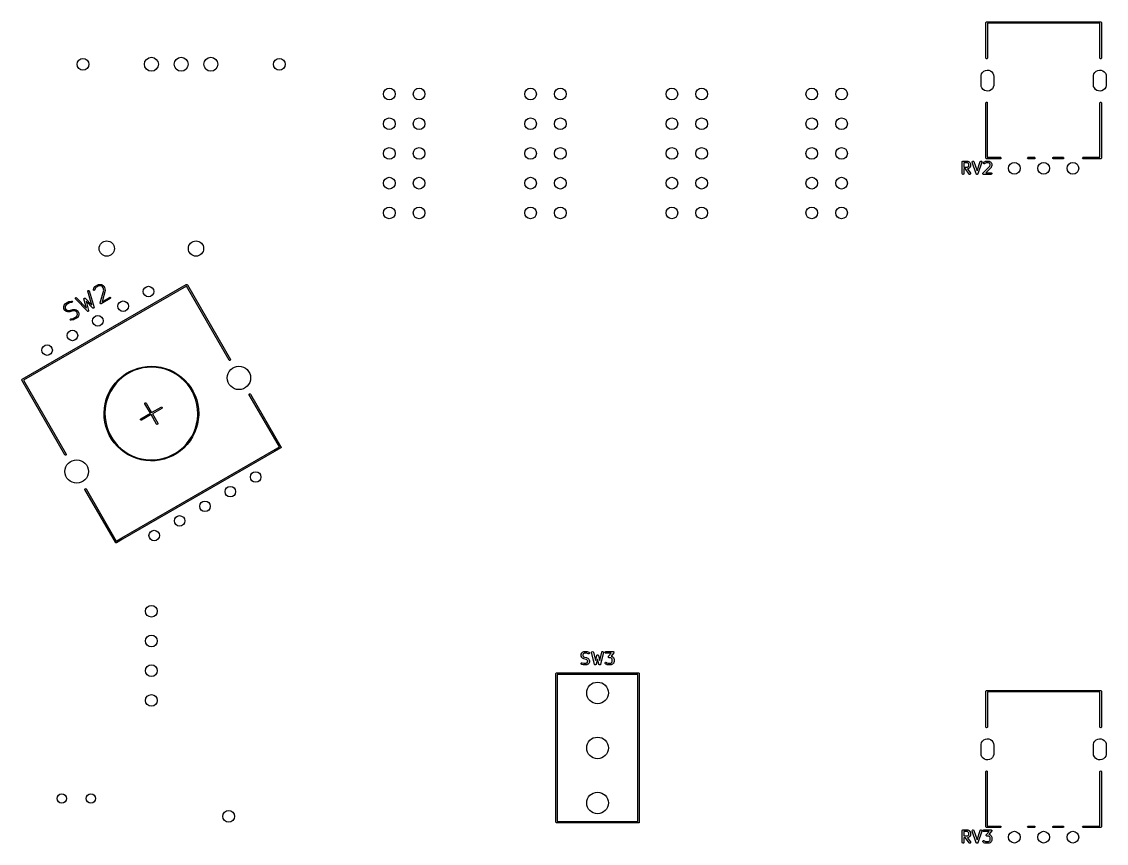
# Model space of a CAD drawing. Extents: x 66 to 230, y -131 to -61.
# Drawn here: x 137.5 to 230.1, y -131.3 to -61.1 of the extents above; entities that cross this region are included whole.
import ezdxf

# ---------------------------------------------------------------- set-up
doc = ezdxf.new("R2010")
doc.units = 0
doc.layers.add('BLACK', color=7, linetype='CONTINUOUS')

msp = doc.modelspace()

# ---------------------------------------------------------------- linework, layer by layer
at = {"layer": 'BLACK', "linetype": 'CONTINUOUS'}
for p, q in [((219.878, -61.1476), (219.92, -61.13)), ((219.92, -61.13), (229.66, -61.13)), ((229.66, -61.13), (229.702, -61.1476)), ((219.86, -61.19), (219.878, -61.1476)), ((219.86, -64.25), (219.86, -61.19)), ((229.6, -61.25), (219.98, -61.25)), ((219.98, -61.25), (219.98, -64.25)), ((229.6, -64.25), (229.6, -61.25)), ((229.702, -61.1476), (229.72, -61.19)), ((229.72, -61.19), (229.72, -64.25)), ((219.878, -64.2924), (219.86, -64.25)), ((219.92, -64.31), (219.878, -64.2924)), ((219.962, -64.2924), (219.92, -64.31)), ((219.98, -64.25), (219.962, -64.2924)), ((229.618, -64.2924), (229.6, -64.25)), ((229.66, -64.31), (229.618, -64.2924)), ((229.702, -64.2924), (229.66, -64.31)), ((229.72, -64.25), (229.702, -64.2924)), ((219.44, -65.81), (219.446, -65.7297)), ((219.446, -65.7297), (219.488, -65.5863)), ((219.488, -65.5863), (219.566, -65.4594)), ((219.566, -65.4594), (219.676, -65.3584)), ((219.676, -65.3584), (219.809, -65.2906)), ((219.809, -65.2906), (219.955, -65.2611)), ((219.955, -65.2611), (220.104, -65.272)), ((220.104, -65.272), (220.245, -65.3226)), ((220.245, -65.3226), (220.367, -65.4091)), ((220.367, -65.4091), (220.46, -65.5251)), ((220.46, -65.5251), (220.52, -65.6621)), ((220.52, -65.6621), (220.54, -65.81)), ((229.04, -65.81), (229.046, -65.7297)), ((229.046, -65.7297), (229.088, -65.5863)), ((229.088, -65.5863), (229.166, -65.4594)), ((229.166, -65.4594), (229.276, -65.3584)), ((229.276, -65.3584), (229.409, -65.2906)), ((229.409, -65.2906), (229.555, -65.2611)), ((229.555, -65.2611), (229.704, -65.272)), ((229.704, -65.272), (229.845, -65.3226)), ((229.845, -65.3226), (229.967, -65.4091)), ((229.967, -65.4091), (230.06, -65.5251)), ((230.06, -65.5251), (230.12, -65.6621)), ((230.12, -65.6621), (230.14, -65.81)), ((219.44, -66.51), (219.44, -65.81)), ((219.46, -66.6579), (219.44, -66.51)), ((219.52, -66.7949), (219.46, -66.6579)), ((220.534, -66.5903), (220.492, -66.7337)), ((220.54, -66.51), (220.534, -66.5903)), ((220.54, -65.81), (220.54, -66.51)), ((229.04, -66.51), (229.04, -65.81)), ((229.06, -66.6579), (229.04, -66.51)), ((229.12, -66.7949), (229.06, -66.6579)), ((230.134, -66.5903), (230.092, -66.7337)), ((230.14, -66.51), (230.134, -66.5903)), ((230.14, -65.81), (230.14, -66.51)), ((219.613, -66.9109), (219.52, -66.7949)), ((219.735, -66.9974), (219.613, -66.9109)), ((219.876, -67.048), (219.735, -66.9974)), ((220.025, -67.0589), (219.876, -67.048)), ((220.171, -67.0294), (220.025, -67.0589)), ((220.304, -66.9616), (220.171, -67.0294)), ((220.414, -66.8606), (220.304, -66.9616)), ((220.492, -66.7337), (220.414, -66.8606)), ((229.213, -66.9109), (229.12, -66.7949)), ((229.335, -66.9974), (229.213, -66.9109)), ((229.476, -67.048), (229.335, -66.9974)), ((229.625, -67.0589), (229.476, -67.048)), ((229.771, -67.0294), (229.625, -67.0589)), ((229.904, -66.9616), (229.771, -67.0294)), ((230.014, -66.8606), (229.904, -66.9616)), ((230.092, -66.7337), (230.014, -66.8606)), ((219.85, -68.06), (219.868, -68.0176)), ((219.85, -72.78), (219.85, -68.06)), ((219.868, -68.0176), (219.91, -68)), ((219.91, -68), (219.952, -68.0176)), ((219.952, -68.0176), (219.97, -68.06)), ((219.97, -68.06), (219.97, -72.72)), ((229.6, -68.06), (229.618, -68.0176)), ((229.6, -72.72), (229.6, -68.06)), ((229.618, -68.0176), (229.66, -68)), ((229.66, -68), (229.702, -68.0176)), ((229.702, -68.0176), (229.72, -68.06)), ((229.72, -68.06), (229.72, -72.78)), ((217.833, -73.1124), (217.835, -73.1026)), ((217.833, -74.1124), (217.833, -73.1124)), ((217.834, -73.0994), (217.836, -73.0965)), ((217.835, -73.1026), (217.834, -73.0994)), ((217.836, -73.0965), (217.838, -73.0867)), ((217.838, -73.0867), (217.85, -73.0718)), ((217.85, -73.0718), (217.86, -73.0549)), ((217.86, -73.0549), (217.866, -73.0526)), ((217.866, -73.0526), (217.871, -73.0474)), ((217.871, -73.0474), (217.89, -73.044)), ((217.89, -73.044), (217.908, -73.0374)), ((217.908, -73.0374), (218.289, -73.0374)), ((218.289, -73.0374), (218.315, -73.0419)), ((218.315, -73.0419), (218.318, -73.0448)), ((218.318, -73.0448), (218.323, -73.0453)), ((218.323, -73.0453), (218.418, -73.0929)), ((218.418, -73.0929), (218.436, -73.1063)), ((218.436, -73.1063), (218.438, -73.107)), ((218.438, -73.107), (218.485, -73.1546)), ((218.485, -73.1546), (218.498, -73.173)), ((218.498, -73.173), (218.499, -73.1741)), ((218.499, -73.1741), (218.547, -73.2693)), ((218.691, -73.1103), (218.709, -73.0626)), ((218.694, -73.1361), (218.691, -73.1103)), ((219.028, -74.1361), (218.694, -73.1361)), ((218.709, -73.0626), (218.754, -73.0382)), ((218.754, -73.0382), (218.805, -73.0485)), ((218.805, -73.0485), (218.837, -73.0887)), ((218.837, -73.0887), (219.099, -73.8752)), ((219.099, -73.8752), (219.361, -73.0887)), ((219.503, -73.1361), (219.17, -74.1361)), ((219.361, -73.0887), (219.373, -73.0658)), ((219.373, -73.0658), (219.417, -73.0389)), ((219.417, -73.0389), (219.468, -73.0464)), ((219.468, -73.0464), (219.502, -73.0848)), ((219.502, -73.0848), (219.503, -73.1361)), ((219.643, -73.2011), (219.665, -73.1546)), ((219.665, -73.1546), (219.712, -73.107)), ((219.712, -73.107), (219.731, -73.0941)), ((219.731, -73.0941), (219.732, -73.0929)), ((219.732, -73.0929), (219.827, -73.0453)), ((219.827, -73.0453), (219.852, -73.0379)), ((219.868, -72.8224), (219.85, -72.78)), ((219.852, -73.0379), (219.856, -73.0389)), ((219.856, -73.0389), (219.861, -73.0374)), ((219.861, -73.0374), (220.099, -73.0374)), ((219.91, -72.84), (219.868, -72.8224)), ((219.915, -72.8379), (219.91, -72.84)), ((219.92, -72.84), (219.915, -72.8379)), ((221.1, -72.84), (219.92, -72.84)), ((219.97, -72.72), (221.1, -72.72)), ((220.099, -73.0374), (220.124, -73.0419)), ((220.124, -73.0419), (220.128, -73.0448)), ((220.128, -73.0448), (220.132, -73.0453)), ((220.132, -73.0453), (220.228, -73.0929)), ((220.228, -73.0929), (220.246, -73.1063)), ((220.246, -73.1063), (220.247, -73.107)), ((220.247, -73.107), (220.295, -73.1546)), ((220.295, -73.1546), (220.308, -73.173)), ((220.308, -73.173), (220.309, -73.1741)), ((220.309, -73.1741), (220.356, -73.2693)), ((221.1, -72.72), (221.142, -72.7376)), ((221.142, -72.8224), (221.1, -72.84)), ((221.142, -72.7376), (221.16, -72.78)), ((221.16, -72.78), (221.142, -72.8224)), ((223.41, -72.78), (223.428, -72.7376)), ((223.428, -72.8224), (223.41, -72.78)), ((223.428, -72.7376), (223.47, -72.72)), ((223.47, -72.84), (223.428, -72.8224)), ((223.47, -72.72), (224, -72.72)), ((224, -72.84), (223.47, -72.84)), ((224, -72.72), (224.042, -72.7376)), ((224.042, -72.8224), (224, -72.84)), ((224.042, -72.7376), (224.06, -72.78)), ((224.06, -72.78), (224.042, -72.8224)), ((225.56, -72.78), (225.578, -72.7376)), ((225.578, -72.8224), (225.56, -72.78)), ((225.578, -72.7376), (225.62, -72.72)), ((225.62, -72.84), (225.578, -72.8224)), ((225.62, -72.72), (226.45, -72.72)), ((226.45, -72.84), (225.62, -72.84)), ((226.45, -72.72), (226.492, -72.7376)), ((226.492, -72.8224), (226.45, -72.84)), ((226.492, -72.7376), (226.51, -72.78)), ((226.51, -72.78), (226.492, -72.8224)), ((228.11, -72.78), (228.128, -72.7376)), ((228.128, -72.8224), (228.11, -72.78)), ((228.128, -72.7376), (228.17, -72.72)), ((228.17, -72.84), (228.128, -72.8224)), ((228.17, -72.72), (229.6, -72.72)), ((229.66, -72.84), (228.17, -72.84)), ((229.702, -72.8224), (229.66, -72.84)), ((229.72, -72.78), (229.702, -72.8224)), ((217.983, -73.1874), (217.983, -73.5612)), ((218.272, -73.1874), (217.983, -73.1874)), ((217.983, -73.5612), (218.272, -73.5612)), ((218.107, -73.7112), (217.983, -73.7112)), ((217.983, -73.7112), (217.983, -74.1124)), ((218.418, -74.1554), (218.107, -73.7112)), ((218.34, -73.2216), (218.272, -73.1874)), ((218.272, -73.5612), (218.34, -73.5269)), ((218.293, -73.7097), (218.29, -73.7108)), ((218.29, -73.7108), (218.541, -74.0694)), ((218.298, -73.7107), (218.293, -73.7097)), ((218.323, -73.7033), (218.298, -73.7107)), ((218.418, -73.6557), (218.323, -73.7033)), ((218.371, -73.252), (218.34, -73.2216)), ((218.34, -73.5269), (218.371, -73.4965)), ((218.405, -73.3206), (218.371, -73.252)), ((218.371, -73.4965), (218.405, -73.428)), ((218.405, -73.428), (218.405, -73.3206)), ((218.419, -73.6545), (218.418, -73.6557)), ((218.438, -73.6416), (218.419, -73.6545)), ((218.485, -73.594), (218.438, -73.6416)), ((218.486, -73.5925), (218.485, -73.594)), ((218.499, -73.5745), (218.486, -73.5925)), ((218.547, -73.4793), (218.499, -73.5745)), ((218.541, -74.0694), (218.552, -74.093)), ((218.547, -73.2693), (218.554, -73.2943)), ((218.55, -73.4714), (218.547, -73.4748)), ((218.547, -73.4748), (218.547, -73.4793)), ((218.552, -74.093), (218.548, -74.1441)), ((218.555, -73.4457), (218.55, -73.4714)), ((218.554, -73.2943), (218.553, -73.2986)), ((218.553, -73.2986), (218.555, -73.3029)), ((218.555, -73.3029), (218.555, -73.4457)), ((219.596, -74.0994), (219.608, -74.0798)), ((219.597, -74.1027), (219.596, -74.0994)), ((219.608, -74.0798), (219.617, -74.0593)), ((219.617, -74.0593), (220.176, -73.5004)), ((219.656, -73.2506), (219.643, -73.2011)), ((219.698, -73.2801), (219.656, -73.2506)), ((219.75, -73.2756), (219.698, -73.2801)), ((219.771, -73.2607), (219.75, -73.2756)), ((219.81, -73.2216), (219.771, -73.2607)), ((219.878, -73.1874), (219.81, -73.2216)), ((220.295, -73.594), (219.851, -74.0374)), ((219.851, -74.0374), (220.289, -74.0374)), ((220.081, -73.1874), (219.878, -73.1874)), ((220.15, -73.2216), (220.081, -73.1874)), ((220.18, -73.252), (220.15, -73.2216)), ((220.176, -73.5004), (220.214, -73.3859)), ((220.214, -73.3206), (220.18, -73.252)), ((220.214, -73.3859), (220.214, -73.3206)), ((220.289, -74.0374), (220.315, -74.0419)), ((220.297, -73.5899), (220.295, -73.594)), ((220.3, -73.5876), (220.297, -73.5899)), ((220.313, -73.5647), (220.3, -73.5876)), ((220.36, -73.4218), (220.313, -73.5647)), ((220.315, -74.0419), (220.354, -74.0749)), ((220.354, -74.0749), (220.363, -74.1254)), ((220.356, -73.2693), (220.364, -73.2943)), ((220.364, -73.3981), (220.36, -73.4202)), ((220.36, -73.4202), (220.36, -73.4218)), ((220.364, -73.2943), (220.363, -73.2986)), ((220.363, -73.2986), (220.364, -73.3029)), ((220.364, -73.3029), (220.364, -73.3981)), ((217.851, -74.1606), (217.833, -74.1124)), ((217.895, -74.1862), (217.851, -74.1606)), ((217.946, -74.1773), (217.895, -74.1862)), ((217.979, -74.138), (217.946, -74.1773)), ((217.983, -74.1124), (217.979, -74.138)), ((218.46, -74.1848), (218.418, -74.1554)), ((218.511, -74.1804), (218.46, -74.1848)), ((218.548, -74.1441), (218.511, -74.1804)), ((219.029, -74.1378), (219.028, -74.1361)), ((219.029, -74.1399), (219.029, -74.1378)), ((219.045, -74.1577), (219.029, -74.1399)), ((219.06, -74.1763), (219.045, -74.1577)), ((219.062, -74.1767), (219.06, -74.1763)), ((219.063, -74.1783), (219.062, -74.1767)), ((219.087, -74.1818), (219.063, -74.1783)), ((219.11, -74.1866), (219.087, -74.1818)), ((219.112, -74.1855), (219.11, -74.1866)), ((219.114, -74.1859), (219.112, -74.1855)), ((219.134, -74.1734), (219.114, -74.1859)), ((219.155, -74.1621), (219.134, -74.1734)), ((219.156, -74.1601), (219.155, -74.1621)), ((219.158, -74.159), (219.156, -74.1601)), ((219.17, -74.1361), (219.158, -74.159)), ((219.596, -74.1058), (219.597, -74.1027)), ((219.601, -74.1276), (219.596, -74.1058)), ((219.605, -74.1499), (219.601, -74.1276)), ((219.608, -74.1521), (219.605, -74.1499)), ((219.609, -74.1554), (219.608, -74.1521)), ((219.627, -74.1683), (219.609, -74.1554)), ((219.645, -74.1829), (219.627, -74.1683)), ((219.649, -74.1837), (219.645, -74.1829)), ((219.651, -74.1848), (219.649, -74.1837)), ((219.654, -74.1845), (219.651, -74.1848)), ((219.67, -74.1874), (219.654, -74.1845)), ((220.289, -74.1874), (219.67, -74.1874)), ((220.337, -74.1698), (220.289, -74.1874)), ((220.363, -74.1254), (220.337, -74.1698)), ((137.543, -91.6818), (151.573, -83.5818)), ((151.582, -83.7235), (137.662, -91.76)), ((143.159, -84.1693), (143.163, -84.1237)), ((143.509, -85.3452), (143.159, -84.1693)), ((143.163, -84.1237), (143.199, -84.0947)), ((143.199, -84.0947), (143.245, -84.0994)), ((143.245, -84.0994), (143.274, -84.135)), ((143.274, -84.135), (143.692, -85.5388)), ((143.638, -84.0167), (143.662, -83.924)), ((143.644, -84.0622), (143.638, -84.0167)), ((143.68, -84.0902), (143.644, -84.0622)), ((143.662, -83.924), (143.668, -83.9162)), ((143.668, -83.9162), (143.67, -83.9065)), ((143.67, -83.9065), (143.754, -83.7798)), ((143.725, -84.0842), (143.68, -84.0902)), ((143.753, -84.0478), (143.725, -84.0842)), ((143.776, -83.9645), (143.753, -84.0478)), ((143.754, -83.7798), (143.765, -83.772)), ((143.765, -83.772), (143.774, -83.7609)), ((143.774, -83.7609), (144.068, -83.5913)), ((143.846, -83.8578), (143.776, -83.9645)), ((144.115, -83.7023), (143.846, -83.8578)), ((144.068, -83.5913), (144.082, -83.5895)), ((144.082, -83.5895), (144.094, -83.5834)), ((144.094, -83.5834), (144.246, -83.5743)), ((144.243, -83.6946), (144.115, -83.7023)), ((144.223, -85.1672), (144.518, -84.0685)), ((144.317, -83.7144), (144.243, -83.6946)), ((144.246, -83.5743), (144.255, -83.5775)), ((144.255, -83.5775), (144.265, -83.5762)), ((144.265, -83.5762), (144.357, -83.6011)), ((144.424, -83.7849), (144.317, -83.7144)), ((144.357, -83.6011), (144.365, -83.6071)), ((144.365, -83.6071), (144.375, -83.6089)), ((144.375, -83.6089), (144.502, -83.6925)), ((144.637, -84.0859), (144.377, -85.0583)), ((144.48, -83.8817), (144.424, -83.7849)), ((144.518, -84.0685), (144.48, -83.8817)), ((144.502, -83.6925), (144.509, -83.7041)), ((144.509, -83.7041), (144.52, -83.7126)), ((144.52, -83.7126), (144.588, -83.8301)), ((144.588, -83.8301), (144.59, -83.8399)), ((144.59, -83.8399), (144.595, -83.8481)), ((144.595, -83.8481), (144.638, -84.0583)), ((144.638, -84.0583), (144.636, -84.0721)), ((144.636, -84.0721), (144.637, -84.0859)), ((151.573, -83.5818), (151.621, -83.5755)), ((151.573, -83.5818), (151.573, -83.5818)), ((155.232, -90.0468), (151.582, -83.7235)), ((151.621, -83.5755), (151.66, -83.605)), ((151.66, -83.605), (155.342, -89.9833)), ((141.247, -85.2199), (141.541, -85.0502)), ((141.592, -85.159), (141.319, -85.3167)), ((141.541, -85.0502), (141.551, -85.0489)), ((141.551, -85.0489), (141.559, -85.0434)), ((141.559, -85.0434), (141.769, -85.0004)), ((141.793, -85.118), (141.592, -85.159)), ((141.769, -85.0004), (141.814, -85.0091)), ((141.831, -85.0922), (141.793, -85.118)), ((141.814, -85.0091), (141.84, -85.0471)), ((141.84, -85.0471), (141.831, -85.0922)), ((142.099, -84.7612), (142.117, -84.7193)), ((142.115, -84.8041), (142.099, -84.7612)), ((143.121, -85.8686), (142.115, -84.8041)), ((142.117, -84.7193), (142.16, -84.7029)), ((142.16, -84.7029), (142.202, -84.7217)), ((142.202, -84.7217), (143.045, -85.6133)), ((142.831, -84.8101), (142.837, -84.7957)), ((142.834, -84.8176), (142.831, -84.8101)), ((142.833, -84.8257), (142.834, -84.8176)), ((143.045, -85.6133), (142.833, -84.8257)), ((142.837, -84.7957), (142.839, -84.7802)), ((142.839, -84.7802), (142.845, -84.7752)), ((142.845, -84.7752), (142.849, -84.7677)), ((142.849, -84.7677), (142.863, -84.7617)), ((142.863, -84.7617), (142.875, -84.7522)), ((142.875, -84.7522), (142.883, -84.7533)), ((142.883, -84.7533), (142.891, -84.7501)), ((142.891, -84.7501), (142.905, -84.7561)), ((142.905, -84.7561), (142.921, -84.7581)), ((142.921, -84.7581), (142.926, -84.7646)), ((142.926, -84.7646), (142.933, -84.7678)), ((142.933, -84.7678), (143.509, -85.3452)), ((143.592, -85.5983), (143.007, -85.0118)), ((143.007, -85.0118), (143.223, -85.8117)), ((144.226, -85.1899), (144.223, -85.1672)), ((144.229, -85.2127), (144.226, -85.1899)), ((144.241, -85.2218), (144.229, -85.2127)), ((145.075, -84.7936), (144.311, -85.2347)), ((144.377, -85.0583), (145.015, -84.6897)), ((145.015, -84.6897), (145.061, -84.6837)), ((145.061, -84.6837), (145.097, -84.7116)), ((145.103, -84.7572), (145.075, -84.7936)), ((145.097, -84.7116), (145.103, -84.7572)), ((141.109, -85.4947), (141.112, -85.4854)), ((141.118, -85.6462), (141.109, -85.4947)), ((141.111, -85.4756), (141.135, -85.3829)), ((141.112, -85.4854), (141.111, -85.4756)), ((141.124, -85.6588), (141.118, -85.6462)), ((141.126, -85.6726), (141.124, -85.6588)), ((141.194, -85.7901), (141.126, -85.6726)), ((141.135, -85.3829), (141.141, -85.3751)), ((141.141, -85.3751), (141.143, -85.3654)), ((141.143, -85.3654), (141.227, -85.2388)), ((141.205, -85.7986), (141.194, -85.7901)), ((141.212, -85.8102), (141.205, -85.7986)), ((141.339, -85.8938), (141.212, -85.8102)), ((141.227, -85.2388), (141.238, -85.231)), ((141.249, -85.4234), (141.229, -85.4973)), ((141.229, -85.4973), (141.237, -85.6249)), ((141.237, -85.6249), (141.29, -85.7179)), ((141.238, -85.231), (141.247, -85.2199)), ((141.319, -85.3167), (141.249, -85.4234)), ((141.29, -85.7179), (141.397, -85.7883)), ((141.349, -85.8957), (141.339, -85.8938)), ((141.357, -85.9017), (141.349, -85.8957)), ((141.449, -85.9265), (141.357, -85.9017)), ((141.397, -85.7883), (141.471, -85.8081)), ((141.459, -85.9253), (141.449, -85.9265)), ((141.468, -85.9285), (141.459, -85.9253)), ((141.62, -85.9194), (141.468, -85.9285)), ((141.471, -85.8081), (141.606, -85.8)), ((141.606, -85.8), (141.869, -85.7249)), ((141.626, -85.9164), (141.62, -85.9194)), ((141.633, -85.9172), (141.626, -85.9164)), ((141.895, -85.842), (141.633, -85.9172)), ((141.869, -85.7249), (141.876, -85.7256)), ((141.876, -85.7256), (141.882, -85.7227)), ((141.882, -85.7227), (142.033, -85.7136)), ((142.031, -85.8339), (141.895, -85.842)), ((142.104, -85.8537), (142.031, -85.8339)), ((142.033, -85.7136), (142.042, -85.7168)), ((142.042, -85.7168), (142.052, -85.7155)), ((142.052, -85.7155), (142.145, -85.7403)), ((142.211, -85.9242), (142.104, -85.8537)), ((142.145, -85.7403), (142.153, -85.7463)), ((142.153, -85.7463), (142.162, -85.7482)), ((142.162, -85.7482), (142.289, -85.8318)), ((142.265, -86.0172), (142.211, -85.9242)), ((142.273, -86.1448), (142.265, -86.0172)), ((142.289, -85.8318), (142.297, -85.8434)), ((142.297, -85.8434), (142.308, -85.8519)), ((142.308, -85.8519), (142.376, -85.9694)), ((142.376, -85.9694), (142.378, -85.9833)), ((142.378, -85.9833), (142.384, -85.9958)), ((142.384, -85.9958), (142.393, -86.1473)), ((143.129, -85.8722), (143.121, -85.8686)), ((143.135, -85.8793), (143.129, -85.8722)), ((143.15, -85.8813), (143.135, -85.8793)), ((143.163, -85.8873), (143.15, -85.8813)), ((143.172, -85.8841), (143.163, -85.8873)), ((143.18, -85.8853), (143.172, -85.8841)), ((143.192, -85.8762), (143.18, -85.8853)), ((143.206, -85.8709), (143.192, -85.8762)), ((143.21, -85.8628), (143.206, -85.8709)), ((143.217, -85.8573), (143.21, -85.8628)), ((143.219, -85.8426), (143.217, -85.8573)), ((143.225, -85.829), (143.219, -85.8426)), ((143.223, -85.8117), (143.222, -85.8206)), ((143.222, -85.8206), (143.225, -85.829)), ((143.601, -85.6017), (143.592, -85.5983)), ((143.606, -85.6087), (143.601, -85.6017)), ((143.621, -85.6102), (143.606, -85.6087)), ((143.635, -85.6159), (143.621, -85.6102)), ((143.643, -85.6125), (143.635, -85.6159)), ((143.652, -85.6134), (143.643, -85.6125)), ((143.664, -85.6041), (143.652, -85.6134)), ((143.677, -85.5984), (143.664, -85.6041)), ((143.681, -85.5901), (143.677, -85.5984)), ((143.688, -85.5844), (143.681, -85.5901)), ((143.689, -85.5697), (143.688, -85.5844)), ((143.695, -85.556), (143.689, -85.5697)), ((143.692, -85.5388), (143.692, -85.5477)), ((143.692, -85.5477), (143.695, -85.556)), ((144.266, -85.2407), (144.241, -85.2218)), ((144.289, -85.2377), (144.266, -85.2407)), ((144.311, -85.2347), (144.289, -85.2377)), ((141.662, -86.5949), (141.67, -86.5498)), ((141.687, -86.6329), (141.662, -86.5949)), ((141.67, -86.5498), (141.708, -86.5241)), ((141.733, -86.6416), (141.687, -86.6329)), ((141.708, -86.5241), (141.909, -86.483)), ((141.943, -86.5986), (141.733, -86.6416)), ((141.909, -86.483), (142.182, -86.3253)), ((141.951, -86.5931), (141.943, -86.5986)), ((141.961, -86.5918), (141.951, -86.5931)), ((142.255, -86.4222), (141.961, -86.5918)), ((142.182, -86.3253), (142.253, -86.2186)), ((142.253, -86.2186), (142.273, -86.1448)), ((142.263, -86.4111), (142.255, -86.4222)), ((142.275, -86.4033), (142.263, -86.4111)), ((142.358, -86.2766), (142.275, -86.4033)), ((142.36, -86.2669), (142.358, -86.2766)), ((142.366, -86.2591), (142.36, -86.2669)), ((142.391, -86.1664), (142.366, -86.2591)), ((142.393, -86.1473), (142.39, -86.1566)), ((142.39, -86.1566), (142.391, -86.1664)), ((147.077, -90.8692), (147.449, -90.7394)), ((147.449, -90.7394), (147.833, -90.6466)), ((147.847, -90.7205), (147.471, -90.8115)), ((147.833, -90.6466), (148.224, -90.5916)), ((148.231, -90.6665), (147.847, -90.7205)), ((148.224, -90.5916), (148.618, -90.5751)), ((148.618, -90.6503), (148.231, -90.6665)), ((148.618, -90.5751), (149.012, -90.5971)), ((149.004, -90.6719), (148.618, -90.6503)), ((149.387, -90.7312), (149.004, -90.6719)), ((149.012, -90.5971), (149.402, -90.6575)), ((149.762, -90.8275), (149.387, -90.7312)), ((149.402, -90.6575), (149.785, -90.7557)), ((149.785, -90.7557), (150.156, -90.8907)), ((155.271, -90.0764), (155.232, -90.0468)), ((155.319, -90.0701), (155.271, -90.0764)), ((155.349, -90.0315), (155.319, -90.0701)), ((155.342, -89.9833), (155.349, -90.0315)), ((137.514, -91.7204), (137.543, -91.6818)), ((145.763, -91.7285), (146.059, -91.4665)), ((146.106, -91.5251), (145.816, -91.7823)), ((146.059, -91.4665), (146.378, -91.2345)), ((146.419, -91.2974), (146.106, -91.5251)), ((146.378, -91.2345), (146.718, -91.0347)), ((146.753, -91.1014), (146.419, -91.2974)), ((146.718, -91.0347), (147.077, -90.8692)), ((147.105, -90.9389), (146.753, -91.1014)), ((147.471, -90.8115), (147.105, -90.9389)), ((150.126, -90.96), (149.762, -90.8275)), ((150.476, -91.1274), (150.126, -90.96)), ((150.156, -90.8907), (150.512, -91.0612)), ((150.807, -91.3281), (150.476, -91.1274)), ((150.512, -91.0612), (150.849, -91.2657)), ((151.117, -91.5601), (150.807, -91.3281)), ((150.849, -91.2657), (151.165, -91.5021)), ((151.403, -91.8213), (151.117, -91.5601)), ((151.165, -91.5021), (151.457, -91.7683)), ((137.52, -91.7685), (137.514, -91.7204)), ((141.203, -98.1468), (137.52, -91.7685)), ((137.662, -91.76), (141.313, -98.0833)), ((145.05, -92.6687), (145.257, -92.3325)), ((145.319, -92.375), (145.116, -92.705)), ((145.257, -92.3325), (145.495, -92.0181)), ((145.553, -92.0665), (145.319, -92.375)), ((145.495, -92.0181), (145.763, -91.7285)), ((145.816, -91.7823), (145.553, -92.0665)), ((151.662, -92.1091), (151.403, -91.8213)), ((151.457, -91.7683), (151.721, -92.0616)), ((151.892, -92.4209), (151.662, -92.1091)), ((151.721, -92.0616), (151.955, -92.3793)), ((152.091, -92.7536), (151.892, -92.4209)), ((151.955, -92.3793), (152.157, -92.7183)), ((144.638, -93.775), (144.739, -93.3934)), ((144.811, -93.4162), (144.712, -93.7907)), ((144.739, -93.3934), (144.877, -93.0235)), ((144.946, -93.0531), (144.811, -93.4162)), ((144.877, -93.0235), (145.05, -92.6687)), ((145.116, -92.705), (144.946, -93.0531)), ((152.256, -93.1041), (152.091, -92.7536)), ((152.157, -92.7183), (152.325, -93.0755)), ((152.386, -93.4691), (152.256, -93.1041)), ((152.325, -93.0755), (152.458, -93.4473)), ((152.479, -93.8449), (152.386, -93.4691)), ((152.458, -93.4473), (152.553, -93.8303)), ((156.944, -92.9691), (156.972, -92.9327)), ((156.95, -93.0147), (156.944, -92.9691)), ((159.521, -97.4682), (156.95, -93.0147)), ((156.972, -92.9327), (157.017, -92.9267)), ((157.017, -92.9267), (157.054, -92.9547)), ((157.054, -92.9547), (159.653, -97.4559)), ((144.55, -94.5586), (144.575, -94.1647)), ((144.575, -94.1647), (144.638, -93.775)), ((144.65, -94.1731), (144.626, -94.5596)), ((144.712, -93.7907), (144.65, -94.1731)), ((148.029, -93.7325), (148.058, -93.694)), ((148.035, -93.7807), (148.029, -93.7325)), ((148.503, -94.5918), (148.035, -93.7807)), ((148.058, -93.694), (148.106, -93.6876)), ((148.106, -93.6876), (148.145, -93.7172)), ((148.145, -93.7172), (148.613, -94.5283)), ((148.613, -94.5283), (149.424, -94.06)), ((149.488, -94.17), (148.677, -94.6382)), ((149.424, -94.06), (149.472, -94.0537)), ((149.472, -94.0537), (149.511, -94.0832)), ((149.517, -94.1314), (149.488, -94.17)), ((149.511, -94.0832), (149.517, -94.1314)), ((152.536, -94.2281), (152.479, -93.8449)), ((152.555, -94.615), (152.536, -94.2281)), ((152.553, -93.8303), (152.611, -94.2208)), ((152.611, -94.2208), (152.63, -94.615)), ((144.55, -94.5596), (144.55, -94.5586)), ((144.564, -94.9531), (144.55, -94.5596)), ((144.616, -95.3443), (144.564, -94.9531)), ((144.707, -95.7286), (144.616, -95.3443)), ((144.626, -94.5596), (144.639, -94.9468)), ((144.639, -94.9468), (144.69, -95.3307)), ((144.69, -95.3307), (144.779, -95.7078)), ((147.663, -95.0986), (147.692, -95.06)), ((147.669, -95.1467), (147.663, -95.0986)), ((147.708, -95.1763), (147.669, -95.1467)), ((147.692, -95.06), (148.503, -94.5918)), ((147.756, -95.17), (147.708, -95.1763)), ((148.567, -94.7017), (147.756, -95.17)), ((149.035, -95.5128), (148.567, -94.7017)), ((148.677, -94.6382), (149.145, -95.4493)), ((152.456, -95.4934), (152.524, -95.1119)), ((152.524, -95.1119), (152.553, -94.7257)), ((152.598, -95.1213), (152.53, -95.5101)), ((152.553, -94.7257), (152.555, -94.615)), ((152.628, -94.7278), (152.598, -95.1213)), ((152.63, -94.615), (152.628, -94.7278)), ((144.834, -96.1022), (144.707, -95.7286)), ((144.779, -95.7078), (144.904, -96.0745)), ((144.997, -96.4617), (144.834, -96.1022)), ((144.904, -96.0745), (145.064, -96.4273)), ((149.074, -95.5424), (149.035, -95.5128)), ((149.122, -95.536), (149.074, -95.5424)), ((149.151, -95.4975), (149.122, -95.536)), ((149.145, -95.4493), (149.151, -95.4975)), ((152.037, -96.5734), (152.212, -96.2276)), ((152.281, -96.2582), (152.103, -96.6105)), ((152.212, -96.2276), (152.352, -95.8665)), ((152.423, -95.8902), (152.281, -96.2582)), ((152.352, -95.8665), (152.456, -95.4934)), ((152.53, -95.5101), (152.423, -95.8902)), ((145.194, -96.8035), (144.997, -96.4617)), ((145.064, -96.4273), (145.257, -96.7628)), ((145.424, -97.1244), (145.194, -96.8035)), ((145.257, -96.7628), (145.483, -97.0777)), ((145.684, -97.4214), (145.424, -97.1244)), ((145.483, -97.0777), (145.738, -97.3692)), ((151.324, -97.4862), (151.591, -97.2057)), ((151.648, -97.2548), (151.376, -97.5407)), ((151.591, -97.2057), (151.83, -96.9004)), ((151.891, -96.9438), (151.648, -97.2548)), ((151.83, -96.9004), (152.037, -96.5734)), ((152.103, -96.6105), (151.891, -96.9438)), ((141.241, -98.1764), (141.203, -98.1468)), ((141.289, -98.1701), (141.241, -98.1764)), ((141.319, -98.1315), (141.289, -98.1701)), ((141.313, -98.0833), (141.319, -98.1315)), ((145.972, -97.6916), (145.684, -97.4214)), ((145.738, -97.3692), (146.02, -97.6343)), ((146.284, -97.9324), (145.972, -97.6916)), ((146.02, -97.6343), (146.327, -97.8707)), ((146.063, -105.238), (159.053, -97.7382)), ((159.117, -97.8482), (146.127, -105.348)), ((146.619, -98.1416), (146.284, -97.9324)), ((146.327, -97.8707), (146.656, -98.0759)), ((146.973, -98.3171), (146.619, -98.1416)), ((146.656, -98.0759), (147.003, -98.2482)), ((150.024, -98.3115), (150.378, -98.1539)), ((150.378, -98.1539), (150.714, -97.9626)), ((150.755, -98.0261), (150.412, -98.221)), ((150.714, -97.9626), (151.031, -97.7393)), ((151.077, -97.7986), (150.755, -98.0261)), ((151.031, -97.7393), (151.324, -97.4862)), ((151.376, -97.5407), (151.077, -97.7986)), ((159.053, -97.7382), (159.521, -97.4682)), ((159.637, -97.5482), (159.117, -97.8482)), ((159.666, -97.5096), (159.637, -97.5482)), ((159.653, -97.4559), (159.66, -97.4615)), ((159.66, -97.4615), (159.666, -97.5096)), ((147.342, -98.4573), (146.973, -98.3171)), ((147.003, -98.2482), (147.365, -98.3857)), ((147.722, -98.5608), (147.342, -98.4573)), ((147.365, -98.3857), (147.739, -98.4873)), ((148.112, -98.6266), (147.722, -98.5608)), ((147.739, -98.4873), (148.121, -98.5519)), ((148.505, -98.6541), (148.112, -98.6266)), ((148.121, -98.5519), (148.507, -98.5789)), ((148.9, -98.6431), (148.505, -98.6541)), ((148.507, -98.5789), (148.894, -98.5681)), ((148.894, -98.5681), (149.278, -98.5195)), ((149.292, -98.5936), (148.9, -98.6431)), ((149.278, -98.5195), (149.656, -98.4337)), ((149.676, -98.5062), (149.292, -98.5936)), ((149.656, -98.4337), (150.024, -98.3115)), ((150.051, -98.3816), (149.676, -98.5062)), ((150.412, -98.221), (150.051, -98.3816)), ((142.914, -101.069), (142.942, -101.033)), ((142.92, -101.115), (142.914, -101.069)), ((145.519, -105.616), (142.92, -101.115)), ((142.942, -101.033), (142.988, -101.027)), ((142.988, -101.027), (143.024, -101.055)), ((143.024, -101.055), (145.595, -105.508)), ((145.595, -105.508), (146.063, -105.238)), ((146.127, -105.348), (145.607, -105.648)), ((145.52, -105.625), (145.519, -105.616)), ((145.559, -105.655), (145.52, -105.625)), ((145.607, -105.648), (145.559, -105.655)), ((185.282, -115.213), (185.286, -115.187)), ((185.282, -115.308), (185.282, -115.213)), ((185.283, -115.312), (185.282, -115.308)), ((185.282, -115.317), (185.283, -115.312)), ((185.29, -115.342), (185.282, -115.317)), ((185.286, -115.187), (185.289, -115.184)), ((185.289, -115.184), (185.29, -115.179)), ((185.29, -115.179), (185.337, -115.084)), ((185.337, -115.437), (185.29, -115.342)), ((185.337, -115.084), (185.351, -115.066)), ((185.338, -115.438), (185.337, -115.437)), ((185.351, -115.456), (185.338, -115.438)), ((185.351, -115.065), (185.399, -115.017)), ((185.351, -115.066), (185.351, -115.065)), ((185.399, -115.504), (185.351, -115.456)), ((185.399, -115.017), (185.417, -115.004)), ((185.4, -115.505), (185.399, -115.504)), ((185.418, -115.518), (185.4, -115.505)), ((185.417, -115.004), (185.418, -115.003)), ((185.418, -115.003), (185.514, -114.955)), ((185.514, -115.566), (185.418, -115.518)), ((185.466, -115.162), (185.432, -115.231)), ((185.432, -115.231), (185.432, -115.29)), ((185.432, -115.29), (185.466, -115.359)), ((185.496, -115.132), (185.466, -115.162)), ((185.466, -115.359), (185.496, -115.389)), ((185.565, -115.097), (185.496, -115.132)), ((185.496, -115.389), (185.573, -115.428)), ((185.514, -114.955), (185.539, -114.948)), ((185.517, -115.566), (185.514, -115.566)), ((185.529, -115.571), (185.517, -115.566)), ((185.711, -115.617), (185.529, -115.571)), ((185.539, -114.948), (185.543, -114.949)), ((185.543, -114.949), (185.547, -114.947)), ((185.547, -114.947), (185.785, -114.947)), ((185.773, -115.097), (185.565, -115.097)), ((185.573, -115.428), (185.756, -115.473)), ((185.788, -115.655), (185.711, -115.617)), ((185.756, -115.473), (185.768, -115.479)), ((185.768, -115.479), (185.771, -115.479)), ((185.771, -115.479), (185.866, -115.527)), ((185.904, -115.141), (185.773, -115.097)), ((185.785, -114.947), (185.807, -114.951)), ((185.819, -115.686), (185.788, -115.655)), ((185.807, -114.951), (185.809, -114.951)), ((185.809, -114.951), (185.952, -114.999)), ((185.853, -115.754), (185.819, -115.686)), ((185.853, -115.814), (185.853, -115.754)), ((185.866, -115.527), (185.884, -115.54)), ((185.884, -115.54), (185.886, -115.541)), ((185.886, -115.541), (185.934, -115.588)), ((185.956, -115.14), (185.904, -115.141)), ((185.934, -115.588), (185.946, -115.607)), ((185.946, -115.607), (185.948, -115.608)), ((185.948, -115.608), (185.995, -115.703)), ((185.952, -114.999), (185.975, -115.011)), ((185.994, -115.106), (185.956, -115.14)), ((185.975, -115.011), (186.002, -115.055)), ((186.002, -115.055), (185.994, -115.106)), ((185.995, -115.703), (186.003, -115.728)), ((186.003, -115.728), (186.002, -115.732)), ((186.002, -115.732), (186.003, -115.737)), ((186.003, -115.737), (186.003, -115.832)), ((186.187, -115.014), (186.21, -114.968)), ((186.188, -115.04), (186.187, -115.014)), ((186.427, -116.04), (186.188, -115.04)), ((186.21, -114.968), (186.257, -114.948)), ((186.257, -114.948), (186.306, -114.962)), ((186.306, -114.962), (186.334, -115.005)), ((186.334, -115.005), (186.504, -115.716)), ((186.504, -115.716), (186.618, -115.289)), ((186.69, -115.599), (186.572, -116.042)), ((186.618, -115.289), (186.629, -115.265)), ((186.629, -115.265), (186.634, -115.261)), ((186.634, -115.261), (186.637, -115.255)), ((186.637, -115.255), (186.655, -115.247)), ((186.655, -115.247), (186.671, -115.236)), ((186.671, -115.236), (186.677, -115.236)), ((186.677, -115.236), (186.684, -115.233)), ((186.684, -115.233), (186.702, -115.238)), ((186.808, -116.042), (186.69, -115.599)), ((186.702, -115.238), (186.722, -115.24)), ((186.722, -115.24), (186.726, -115.245)), ((186.726, -115.245), (186.733, -115.247)), ((186.733, -115.247), (186.744, -115.263)), ((186.744, -115.263), (186.758, -115.276)), ((186.758, -115.276), (186.759, -115.283)), ((186.759, -115.283), (186.762, -115.289)), ((186.762, -115.289), (186.876, -115.716)), ((186.876, -115.716), (187.046, -115.005)), ((187.192, -115.04), (186.953, -116.04)), ((187.046, -115.005), (187.056, -114.981)), ((187.056, -114.981), (187.097, -114.951)), ((187.097, -114.951), (187.148, -114.954)), ((187.148, -114.954), (187.186, -114.989)), ((187.186, -114.989), (187.192, -115.04)), ((187.33, -115.009), (187.356, -114.965)), ((187.339, -115.06), (187.33, -115.009)), ((187.379, -115.093), (187.339, -115.06)), ((187.356, -114.965), (187.404, -114.947)), ((187.404, -115.097), (187.379, -115.093)), ((187.404, -114.947), (188.023, -114.947)), ((187.858, -115.097), (187.404, -115.097)), ((187.615, -115.402), (187.617, -115.396)), ((187.622, -115.421), (187.615, -115.402)), ((187.616, -115.39), (187.626, -115.373)), ((187.617, -115.396), (187.616, -115.39)), ((187.625, -115.441), (187.622, -115.421)), ((187.63, -115.445), (187.625, -115.441)), ((187.626, -115.373), (187.634, -115.354)), ((187.632, -115.45), (187.63, -115.445)), ((187.649, -115.461), (187.632, -115.45)), ((187.634, -115.354), (187.858, -115.097)), ((187.664, -115.474), (187.649, -115.461)), ((187.673, -115.475), (187.664, -115.474)), ((187.675, -115.477), (187.673, -115.475)), ((187.679, -115.476), (187.675, -115.477)), ((187.69, -115.478), (187.679, -115.476)), ((187.815, -115.478), (187.69, -115.478)), ((187.884, -115.513), (187.815, -115.478)), ((188.08, -115.072), (187.852, -115.332)), ((187.852, -115.332), (187.859, -115.333)), ((187.859, -115.333), (187.862, -115.336)), ((187.862, -115.336), (187.866, -115.336)), ((187.866, -115.336), (187.962, -115.384)), ((187.914, -115.543), (187.884, -115.513)), ((187.948, -115.612), (187.914, -115.543)), ((187.948, -115.814), (187.948, -115.612)), ((187.962, -115.384), (187.98, -115.397)), ((187.98, -115.397), (187.981, -115.398)), ((187.981, -115.398), (188.029, -115.446)), ((188.023, -114.947), (188.034, -114.949)), ((188.029, -115.446), (188.042, -115.464)), ((188.034, -114.949), (188.038, -114.949)), ((188.038, -114.949), (188.041, -114.95)), ((188.041, -114.95), (188.049, -114.952)), ((188.042, -115.464), (188.043, -115.465)), ((188.043, -115.465), (188.09, -115.56)), ((188.049, -114.952), (188.064, -114.965)), ((188.064, -114.965), (188.082, -114.975)), ((188.087, -115.053), (188.08, -115.072)), ((188.082, -114.975), (188.084, -114.981)), ((188.084, -114.981), (188.088, -114.985)), ((188.097, -115.035), (188.087, -115.053)), ((188.088, -114.985), (188.092, -115.005)), ((188.09, -115.56), (188.098, -115.585)), ((188.092, -115.005), (188.098, -115.024)), ((188.098, -115.024), (188.096, -115.03)), ((188.096, -115.03), (188.097, -115.035)), ((188.098, -115.585), (188.097, -115.59)), ((188.097, -115.59), (188.098, -115.594)), ((188.098, -115.594), (188.098, -115.832)), ((185.283, -115.99), (185.291, -115.939)), ((185.31, -116.034), (185.283, -115.99)), ((185.291, -115.939), (185.329, -115.905)), ((185.333, -116.046), (185.31, -116.034)), ((185.329, -115.905), (185.38, -115.904)), ((185.476, -116.094), (185.333, -116.046)), ((185.38, -115.904), (185.512, -115.947)), ((185.477, -116.093), (185.476, -116.094)), ((185.5, -116.097), (185.477, -116.093)), ((185.738, -116.097), (185.5, -116.097)), ((185.512, -115.947), (185.72, -115.947)), ((185.72, -115.947), (185.788, -115.913)), ((185.742, -116.096), (185.738, -116.097)), ((185.746, -116.097), (185.742, -116.096)), ((185.771, -116.089), (185.746, -116.097)), ((185.866, -116.042), (185.771, -116.089)), ((185.788, -115.913), (185.819, -115.883)), ((185.819, -115.883), (185.853, -115.814)), ((185.868, -116.041), (185.866, -116.042)), ((185.886, -116.028), (185.868, -116.041)), ((185.934, -115.98), (185.886, -116.028)), ((185.948, -115.961), (185.934, -115.979)), ((185.934, -115.979), (185.934, -115.98)), ((185.995, -115.865), (185.948, -115.961)), ((185.996, -115.861), (185.995, -115.865)), ((185.999, -115.858), (185.996, -115.861)), ((186.003, -115.832), (185.999, -115.858)), ((186.431, -116.046), (186.427, -116.04)), ((186.432, -116.054), (186.431, -116.046)), ((186.445, -116.067), (186.432, -116.054)), ((186.455, -116.083), (186.445, -116.067)), ((186.462, -116.085), (186.455, -116.083)), ((186.468, -116.09), (186.462, -116.085)), ((186.486, -116.092), (186.468, -116.09)), ((186.504, -116.097), (186.486, -116.092)), ((186.511, -116.094), (186.504, -116.097)), ((186.519, -116.095), (186.511, -116.094)), ((186.534, -116.084), (186.519, -116.095)), ((186.551, -116.077), (186.534, -116.084)), ((186.555, -116.07), (186.551, -116.077)), ((186.561, -116.065), (186.555, -116.07)), ((186.572, -116.042), (186.561, -116.065)), ((186.813, -116.048), (186.808, -116.042)), ((186.813, -116.056), (186.813, -116.048)), ((186.827, -116.069), (186.813, -116.056)), ((186.837, -116.084), (186.827, -116.069)), ((186.845, -116.086), (186.837, -116.084)), ((186.851, -116.091), (186.845, -116.086)), ((186.869, -116.092), (186.851, -116.091)), ((186.887, -116.097), (186.869, -116.092)), ((186.894, -116.094), (186.887, -116.097)), ((186.902, -116.094), (186.894, -116.094)), ((186.917, -116.083), (186.902, -116.094)), ((186.933, -116.075), (186.917, -116.083)), ((186.937, -116.068), (186.933, -116.075)), ((186.943, -116.064), (186.937, -116.068)), ((186.953, -116.04), (186.943, -116.064)), ((187.332, -115.908), (187.361, -115.866)), ((187.336, -115.959), (187.332, -115.908)), ((187.351, -115.98), (187.336, -115.959)), ((187.399, -116.028), (187.351, -115.98)), ((187.361, -115.866), (187.411, -115.852)), ((187.4, -116.028), (187.399, -116.028)), ((187.418, -116.042), (187.4, -116.028)), ((187.411, -115.852), (187.457, -115.874)), ((187.514, -116.089), (187.418, -116.042)), ((187.457, -115.874), (187.496, -115.913)), ((187.496, -115.913), (187.565, -115.947)), ((187.518, -116.09), (187.514, -116.089)), ((187.521, -116.093), (187.518, -116.09)), ((187.547, -116.097), (187.521, -116.093)), ((187.833, -116.097), (187.547, -116.097)), ((187.565, -115.947), (187.815, -115.947)), ((187.815, -115.947), (187.884, -115.913)), ((187.837, -116.096), (187.833, -116.097)), ((187.841, -116.097), (187.837, -116.096)), ((187.866, -116.089), (187.841, -116.097)), ((187.962, -116.042), (187.866, -116.089)), ((187.884, -115.913), (187.914, -115.883)), ((187.914, -115.883), (187.948, -115.814)), ((187.963, -116.041), (187.962, -116.042)), ((187.981, -116.028), (187.963, -116.041)), ((188.029, -115.98), (187.981, -116.028)), ((188.043, -115.961), (188.029, -115.979)), ((188.029, -115.979), (188.029, -115.98)), ((188.09, -115.865), (188.043, -115.961)), ((188.091, -115.861), (188.09, -115.865)), ((188.094, -115.858), (188.091, -115.861)), ((188.098, -115.832), (188.094, -115.858)), ((183.13, -116.84), (183.148, -116.798)), ((183.13, -129.54), (183.13, -116.84)), ((183.148, -116.798), (183.19, -116.78)), ((183.19, -116.78), (190.19, -116.78)), ((183.25, -116.9), (183.25, -129.48)), ((190.13, -116.9), (183.25, -116.9)), ((190.13, -129.48), (190.13, -116.9)), ((190.19, -116.78), (190.232, -116.798)), ((190.232, -116.798), (190.25, -116.84)), ((190.25, -116.84), (190.25, -129.54)), ((219.86, -118.34), (219.878, -118.298)), ((219.86, -121.4), (219.86, -118.34)), ((219.878, -118.298), (219.92, -118.28)), ((219.92, -118.28), (229.66, -118.28)), ((229.6, -118.4), (219.98, -118.4)), ((219.98, -118.4), (219.98, -121.4)), ((229.6, -121.4), (229.6, -118.4)), ((229.66, -118.28), (229.702, -118.298)), ((229.702, -118.298), (229.72, -118.34)), ((229.72, -118.34), (229.72, -121.4)), ((219.878, -121.442), (219.86, -121.4)), ((219.92, -121.46), (219.878, -121.442)), ((219.962, -121.442), (219.92, -121.46)), ((219.98, -121.4), (219.962, -121.442)), ((229.618, -121.442), (229.6, -121.4)), ((229.66, -121.46), (229.618, -121.442)), ((229.702, -121.442), (229.66, -121.46)), ((229.72, -121.4), (229.702, -121.442)), ((219.44, -122.96), (219.446, -122.88)), ((219.44, -123.66), (219.44, -122.96)), ((219.446, -122.88), (219.488, -122.736)), ((219.488, -122.736), (219.566, -122.609)), ((219.566, -122.609), (219.676, -122.508)), ((219.676, -122.508), (219.809, -122.441)), ((219.809, -122.441), (219.955, -122.411)), ((219.955, -122.411), (220.104, -122.422)), ((220.104, -122.422), (220.245, -122.473)), ((220.245, -122.473), (220.367, -122.559)), ((220.367, -122.559), (220.46, -122.675)), ((220.46, -122.675), (220.52, -122.812)), ((220.52, -122.812), (220.54, -122.96)), ((220.54, -122.96), (220.54, -123.66)), ((229.04, -122.96), (229.046, -122.88)), ((229.04, -123.66), (229.04, -122.96)), ((229.046, -122.88), (229.088, -122.736)), ((229.088, -122.736), (229.166, -122.609)), ((229.166, -122.609), (229.276, -122.508)), ((229.276, -122.508), (229.409, -122.441)), ((229.409, -122.441), (229.555, -122.411)), ((229.555, -122.411), (229.704, -122.422)), ((229.704, -122.422), (229.845, -122.473)), ((229.845, -122.473), (229.967, -122.559)), ((229.967, -122.559), (230.06, -122.675)), ((230.06, -122.675), (230.12, -122.812)), ((230.12, -122.812), (230.14, -122.96)), ((230.14, -122.96), (230.14, -123.66)), ((219.46, -123.808), (219.44, -123.66)), ((219.52, -123.945), (219.46, -123.808)), ((219.613, -124.061), (219.52, -123.945)), ((219.735, -124.147), (219.613, -124.061)), ((220.304, -124.112), (220.171, -124.179)), ((220.414, -124.011), (220.304, -124.112)), ((220.492, -123.884), (220.414, -124.011)), ((220.534, -123.74), (220.492, -123.884)), ((220.54, -123.66), (220.534, -123.74)), ((229.06, -123.808), (229.04, -123.66)), ((229.12, -123.945), (229.06, -123.808)), ((229.213, -124.061), (229.12, -123.945)), ((229.335, -124.147), (229.213, -124.061)), ((229.904, -124.112), (229.771, -124.179)), ((230.014, -124.011), (229.904, -124.112)), ((230.092, -123.884), (230.014, -124.011)), ((230.134, -123.74), (230.092, -123.884)), ((230.14, -123.66), (230.134, -123.74)), ((219.876, -124.198), (219.735, -124.147)), ((220.025, -124.209), (219.876, -124.198)), ((220.171, -124.179), (220.025, -124.209)), ((229.476, -124.198), (229.335, -124.147)), ((229.625, -124.209), (229.476, -124.198)), ((229.771, -124.179), (229.625, -124.209)), ((219.85, -125.21), (219.868, -125.168)), ((219.85, -129.93), (219.85, -125.21)), ((219.868, -125.168), (219.91, -125.15)), ((219.91, -125.15), (219.952, -125.168)), ((219.952, -125.168), (219.97, -125.21)), ((219.97, -125.21), (219.97, -129.87)), ((229.6, -125.21), (229.618, -125.168)), ((229.6, -129.87), (229.6, -125.21)), ((229.618, -125.168), (229.66, -125.15)), ((229.66, -125.15), (229.702, -125.168)), ((229.702, -125.168), (229.72, -125.21)), ((229.72, -125.21), (229.72, -129.93)), ((183.148, -129.582), (183.13, -129.54)), ((183.19, -129.6), (183.148, -129.582)), ((190.19, -129.6), (183.19, -129.6)), ((183.25, -129.48), (190.13, -129.48)), ((190.232, -129.582), (190.19, -129.6)), ((190.25, -129.54), (190.232, -129.582)), ((217.833, -130.262), (217.835, -130.253)), ((217.833, -131.262), (217.833, -130.262)), ((217.834, -130.249), (217.836, -130.246)), ((217.835, -130.253), (217.834, -130.249)), ((217.836, -130.246), (217.838, -130.237)), ((217.838, -130.237), (217.85, -130.222)), ((217.85, -130.222), (217.86, -130.205)), ((217.86, -130.205), (217.866, -130.203)), ((217.866, -130.203), (217.871, -130.197)), ((217.871, -130.197), (217.89, -130.194)), ((217.89, -130.194), (217.908, -130.187)), ((217.908, -130.187), (218.289, -130.187)), ((217.983, -130.337), (217.983, -130.711)), ((218.272, -130.337), (217.983, -130.337)), ((218.34, -130.372), (218.272, -130.337)), ((218.289, -130.187), (218.315, -130.192)), ((218.315, -130.192), (218.318, -130.195)), ((218.318, -130.195), (218.323, -130.195)), ((218.323, -130.195), (218.418, -130.243)), ((218.371, -130.402), (218.34, -130.372)), ((218.405, -130.471), (218.371, -130.402)), ((218.371, -130.647), (218.405, -130.578)), ((218.405, -130.578), (218.405, -130.471)), ((218.418, -130.243), (218.436, -130.256)), ((218.436, -130.256), (218.438, -130.257)), ((218.438, -130.257), (218.485, -130.305)), ((218.485, -130.305), (218.498, -130.323)), ((218.498, -130.323), (218.499, -130.324)), ((218.499, -130.324), (218.547, -130.419)), ((218.547, -130.419), (218.554, -130.444)), ((218.555, -130.596), (218.55, -130.621)), ((218.554, -130.444), (218.553, -130.449)), ((218.553, -130.449), (218.555, -130.453)), ((218.555, -130.453), (218.555, -130.596)), ((218.691, -130.26), (218.709, -130.213)), ((218.694, -130.286), (218.691, -130.26)), ((219.028, -131.286), (218.694, -130.286)), ((218.709, -130.213), (218.754, -130.188)), ((218.754, -130.188), (218.805, -130.198)), ((218.805, -130.198), (218.837, -130.239)), ((218.837, -130.239), (219.099, -131.025)), ((219.099, -131.025), (219.361, -130.239)), ((219.503, -130.286), (219.17, -131.286)), ((219.361, -130.239), (219.373, -130.216)), ((219.373, -130.216), (219.417, -130.189)), ((219.417, -130.189), (219.468, -130.196)), ((219.468, -130.196), (219.502, -130.235)), ((219.502, -130.235), (219.503, -130.286)), ((219.596, -130.249), (219.622, -130.205)), ((219.605, -130.3), (219.596, -130.249)), ((219.645, -130.333), (219.605, -130.3)), ((219.622, -130.205), (219.67, -130.187)), ((219.67, -130.337), (219.645, -130.333)), ((219.67, -130.187), (220.289, -130.187)), ((220.124, -130.337), (219.67, -130.337)), ((219.868, -129.972), (219.85, -129.93)), ((219.91, -129.99), (219.868, -129.972)), ((219.892, -130.613), (219.9, -130.594)), ((219.9, -130.594), (220.124, -130.337)), ((219.915, -129.988), (219.91, -129.99)), ((219.92, -129.99), (219.915, -129.988)), ((221.1, -129.99), (219.92, -129.99)), ((219.97, -129.87), (221.1, -129.87)), ((220.346, -130.312), (220.118, -130.572)), ((220.118, -130.572), (220.124, -130.573)), ((220.124, -130.573), (220.128, -130.576)), ((220.128, -130.576), (220.132, -130.576)), ((220.132, -130.576), (220.228, -130.624)), ((220.289, -130.187), (220.3, -130.189)), ((220.3, -130.189), (220.304, -130.189)), ((220.304, -130.189), (220.306, -130.19)), ((220.306, -130.19), (220.315, -130.192)), ((220.315, -130.192), (220.33, -130.205)), ((220.33, -130.205), (220.348, -130.215)), ((220.353, -130.293), (220.346, -130.312)), ((220.348, -130.215), (220.35, -130.221)), ((220.35, -130.221), (220.354, -130.225)), ((220.363, -130.275), (220.353, -130.293)), ((220.354, -130.225), (220.358, -130.245)), ((220.358, -130.245), (220.364, -130.264)), ((220.364, -130.264), (220.362, -130.27)), ((220.362, -130.27), (220.363, -130.275)), ((221.1, -129.87), (221.142, -129.888)), ((221.142, -129.972), (221.1, -129.99)), ((221.142, -129.888), (221.16, -129.93)), ((221.16, -129.93), (221.142, -129.972)), ((223.41, -129.93), (223.428, -129.888)), ((223.428, -129.972), (223.41, -129.93)), ((223.428, -129.888), (223.47, -129.87)), ((223.47, -129.99), (223.428, -129.972)), ((223.47, -129.87), (224, -129.87)), ((224, -129.99), (223.47, -129.99)), ((224, -129.87), (224.042, -129.888)), ((224.042, -129.972), (224, -129.99)), ((224.042, -129.888), (224.06, -129.93)), ((224.06, -129.93), (224.042, -129.972)), ((225.56, -129.93), (225.578, -129.888)), ((225.578, -129.972), (225.56, -129.93)), ((225.578, -129.888), (225.62, -129.87)), ((225.62, -129.99), (225.578, -129.972)), ((225.62, -129.87), (226.45, -129.87)), ((226.45, -129.99), (225.62, -129.99)), ((226.45, -129.87), (226.492, -129.888)), ((226.492, -129.972), (226.45, -129.99)), ((226.492, -129.888), (226.51, -129.93)), ((226.51, -129.93), (226.492, -129.972)), ((228.11, -129.93), (228.128, -129.888)), ((228.128, -129.972), (228.11, -129.93)), ((228.128, -129.888), (228.17, -129.87)), ((228.17, -129.99), (228.128, -129.972)), ((228.17, -129.87), (229.6, -129.87)), ((229.66, -129.99), (228.17, -129.99)), ((229.702, -129.972), (229.66, -129.99)), ((229.72, -129.93), (229.702, -129.972)), ((217.851, -131.311), (217.833, -131.262)), ((217.895, -131.336), (217.851, -131.311)), ((217.946, -131.327), (217.895, -131.336)), ((217.979, -131.288), (217.946, -131.327)), ((217.983, -131.262), (217.979, -131.288)), ((217.983, -130.711), (218.272, -130.711)), ((218.107, -130.861), (217.983, -130.861)), ((217.983, -130.861), (217.983, -131.262)), ((218.418, -131.305), (218.107, -130.861)), ((218.272, -130.711), (218.34, -130.677)), ((218.293, -130.86), (218.29, -130.861)), ((218.29, -130.861), (218.541, -131.219)), ((218.298, -130.861), (218.293, -130.86)), ((218.323, -130.853), (218.298, -130.861)), ((218.418, -130.806), (218.323, -130.853)), ((218.34, -130.677), (218.371, -130.647)), ((218.419, -130.804), (218.418, -130.806)), ((218.46, -131.335), (218.418, -131.305)), ((218.438, -130.792), (218.419, -130.804)), ((218.485, -130.744), (218.438, -130.792)), ((218.511, -131.33), (218.46, -131.335)), ((218.486, -130.743), (218.485, -130.744)), ((218.499, -130.724), (218.486, -130.743)), ((218.547, -130.629), (218.499, -130.724)), ((218.548, -131.294), (218.511, -131.33)), ((218.541, -131.219), (218.552, -131.243)), ((218.55, -130.621), (218.547, -130.625)), ((218.547, -130.625), (218.547, -130.629)), ((218.552, -131.243), (218.548, -131.294)), ((219.029, -131.288), (219.028, -131.286)), ((219.029, -131.29), (219.029, -131.288)), ((219.045, -131.308), (219.029, -131.29)), ((219.06, -131.326), (219.045, -131.308)), ((219.062, -131.327), (219.06, -131.326)), ((219.063, -131.328), (219.062, -131.327)), ((219.087, -131.332), (219.063, -131.328)), ((219.11, -131.337), (219.087, -131.332)), ((219.112, -131.336), (219.11, -131.337)), ((219.114, -131.336), (219.112, -131.336)), ((219.134, -131.323), (219.114, -131.336)), ((219.155, -131.312), (219.134, -131.323)), ((219.156, -131.31), (219.155, -131.312)), ((219.158, -131.309), (219.156, -131.31)), ((219.17, -131.286), (219.158, -131.309)), ((219.598, -131.148), (219.627, -131.106)), ((219.602, -131.199), (219.598, -131.148)), ((219.617, -131.22), (219.602, -131.199)), ((219.665, -131.268), (219.617, -131.22)), ((219.627, -131.106), (219.677, -131.092)), ((219.666, -131.268), (219.665, -131.268)), ((219.684, -131.282), (219.666, -131.268)), ((219.677, -131.092), (219.723, -131.114)), ((219.78, -131.329), (219.684, -131.282)), ((219.723, -131.114), (219.762, -131.153)), ((219.762, -131.153), (219.831, -131.187)), ((219.784, -131.33), (219.78, -131.329)), ((219.787, -131.333), (219.784, -131.33)), ((219.813, -131.337), (219.787, -131.333)), ((220.099, -131.337), (219.813, -131.337)), ((219.831, -131.187), (220.081, -131.187)), ((219.881, -130.642), (219.883, -130.636)), ((219.887, -130.661), (219.881, -130.642)), ((219.882, -130.63), (219.892, -130.613)), ((219.883, -130.636), (219.882, -130.63)), ((219.891, -130.681), (219.887, -130.661)), ((219.896, -130.685), (219.891, -130.681)), ((219.898, -130.69), (219.896, -130.685)), ((219.915, -130.701), (219.898, -130.69)), ((219.93, -130.714), (219.915, -130.701)), ((219.939, -130.715), (219.93, -130.714)), ((219.941, -130.717), (219.939, -130.715)), ((219.945, -130.716), (219.941, -130.717)), ((219.956, -130.718), (219.945, -130.716)), ((220.081, -130.718), (219.956, -130.718)), ((220.15, -130.753), (220.081, -130.718)), ((220.081, -131.187), (220.15, -131.153)), ((220.103, -131.336), (220.099, -131.337)), ((220.107, -131.337), (220.103, -131.336)), ((220.132, -131.329), (220.107, -131.337)), ((220.228, -131.282), (220.132, -131.329)), ((220.18, -130.783), (220.15, -130.753)), ((220.15, -131.153), (220.18, -131.123)), ((220.214, -130.852), (220.18, -130.783)), ((220.18, -131.123), (220.214, -131.054)), ((220.214, -131.054), (220.214, -130.852)), ((220.228, -130.624), (220.246, -130.637)), ((220.229, -131.281), (220.228, -131.282)), ((220.247, -131.268), (220.229, -131.281)), ((220.246, -130.637), (220.247, -130.638)), ((220.247, -130.638), (220.295, -130.686)), ((220.295, -131.22), (220.247, -131.268)), ((220.295, -130.686), (220.308, -130.704)), ((220.309, -131.201), (220.295, -131.219)), ((220.295, -131.219), (220.295, -131.22)), ((220.308, -130.704), (220.309, -130.705)), ((220.309, -130.705), (220.356, -130.8)), ((220.356, -131.105), (220.309, -131.201)), ((220.356, -130.8), (220.364, -130.825)), ((220.357, -131.101), (220.356, -131.105)), ((220.36, -131.098), (220.357, -131.101)), ((220.364, -131.072), (220.36, -131.098)), ((220.364, -130.825), (220.363, -130.83)), ((220.363, -130.83), (220.364, -130.834)), ((220.364, -130.834), (220.364, -131.072))]:
    msp.add_line(p, q, dxfattribs=at)
at = {"layer": 'BLACK'}
for centre, radius in [((142.748, -64.77), 0.5), ((148.59, -64.77), 0.595), ((151.13, -64.77), 0.595), ((153.67, -64.77), 0.595), ((159.512, -64.77), 0.5), ((168.91, -67.31), 0.5), ((171.45, -67.31), 0.5), ((180.975, -67.31), 0.5), ((183.515, -67.31), 0.5), ((193.04, -67.31), 0.5), ((195.58, -67.31), 0.5), ((204.987, -67.31), 0.5), ((207.528, -67.31), 0.5), ((168.91, -69.85), 0.5), ((171.45, -69.85), 0.5), ((180.975, -69.85), 0.5), ((183.515, -69.85), 0.5), ((193.04, -69.85), 0.5), ((195.58, -69.85), 0.5), ((204.987, -69.85), 0.5), ((207.528, -69.85), 0.5), ((168.91, -72.39), 0.5), ((171.45, -72.39), 0.5), ((180.975, -72.39), 0.5), ((183.515, -72.39), 0.5), ((193.04, -72.39), 0.5), ((195.58, -72.39), 0.5), ((204.987, -72.39), 0.5), ((207.528, -72.39), 0.5), ((222.29, -73.66), 0.5), ((224.79, -73.66), 0.5), ((227.29, -73.66), 0.5), ((168.91, -74.93), 0.5), ((171.45, -74.93), 0.5), ((180.975, -74.93), 0.5), ((183.515, -74.93), 0.5), ((193.04, -74.93), 0.5), ((195.58, -74.93), 0.5), ((204.987, -74.93), 0.5), ((207.528, -74.93), 0.5), ((168.91, -77.47), 0.5), ((171.45, -77.47), 0.5), ((180.975, -77.47), 0.5), ((183.515, -77.47), 0.5), ((193.04, -77.47), 0.5), ((195.58, -77.47), 0.5), ((204.987, -77.47), 0.5), ((207.528, -77.47), 0.5), ((144.78, -80.518), 0.65), ((152.4, -80.518), 0.65), ((148.345, -84.1909), 0.45), ((146.18, -85.4409), 0.45), ((144.015, -86.6909), 0.45), ((141.85, -87.9409), 0.45), ((139.685, -89.1909), 0.45), ((156.068, -91.5676), 1), ((142.212, -99.5676), 1), ((157.495, -100.039), 0.45), ((155.33, -101.289), 0.45), ((153.165, -102.539), 0.45), ((151, -103.789), 0.45), ((148.835, -105.039), 0.45), ((148.59, -111.506), 0.5), ((148.59, -114.046), 0.5), ((148.59, -116.586), 0.5), ((186.69, -118.49), 0.925), ((148.59, -119.126), 0.5), ((186.69, -123.19), 0.925), ((140.931, -127.508), 0.4), ((143.431, -127.508), 0.4), ((186.69, -127.89), 0.925), ((155.194, -129.032), 0.5), ((222.29, -130.81), 0.5), ((224.79, -130.81), 0.5), ((227.29, -130.81), 0.5)]:
    msp.add_circle(centre, radius, dxfattribs=at)

doc.saveas('drawing.dxf')
